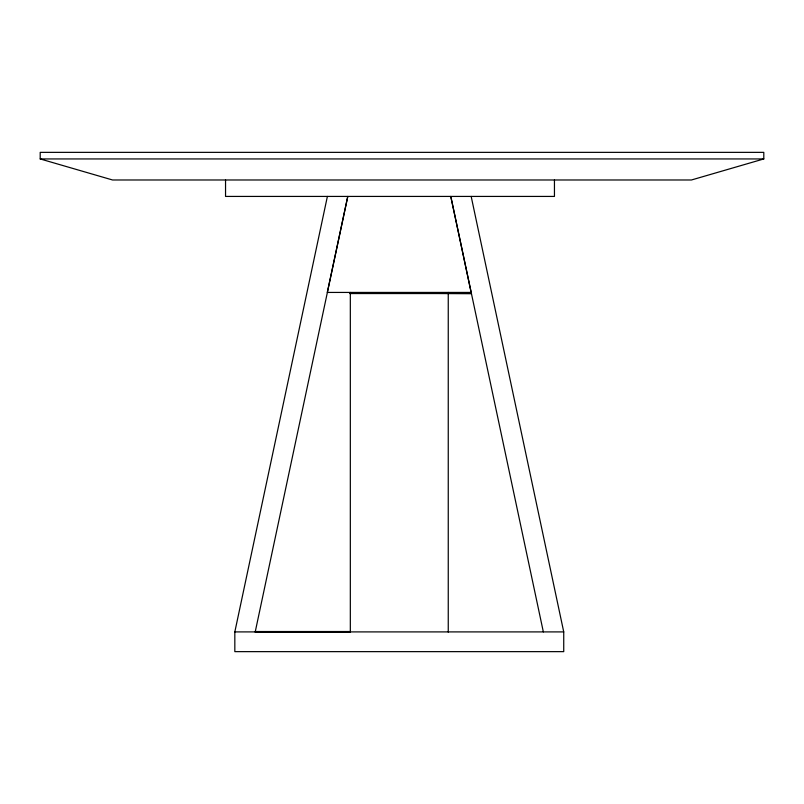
<?xml version="1.0" encoding="UTF-8"?>
<svg xmlns="http://www.w3.org/2000/svg" width="804" height="804" viewBox="0 0 804 804"><rect width="100%" height="100%" fill="white"/><g stroke="black" fill="none" stroke-linecap="round" stroke-linejoin="round"><path stroke-width="1.21" d="M471.174 196.427L563.735 631.904L563.735 651.642L234.828 651.642L234.828 631.904L327.389 196.427M255.22 631.904L347.78 196.427L327.298 292.435L471.154 292.435L471.275 293.55L349.74 293.55M763.8 158.941L691.44 179.985L112.56 179.985L40.2 158.941L40.2 152.358L763.8 152.358L763.8 158.941L40.2 158.941M408.342 293.058L349.74 293.41L434.532 293.058M255.22 631.522L350.323 631.522M234.828 631.904L563.735 631.904M255.22 632.085L350.323 632.085L350.323 292.435M364.031 293.058L471.275 293.55M390.221 293.058L448.823 293.41M543.343 631.904L450.783 196.427L471.154 292.435M554.448 179.985L554.448 196.427L225.542 196.427L225.542 179.985M448.25 292.435L448.25 632.085"/></g></svg>
